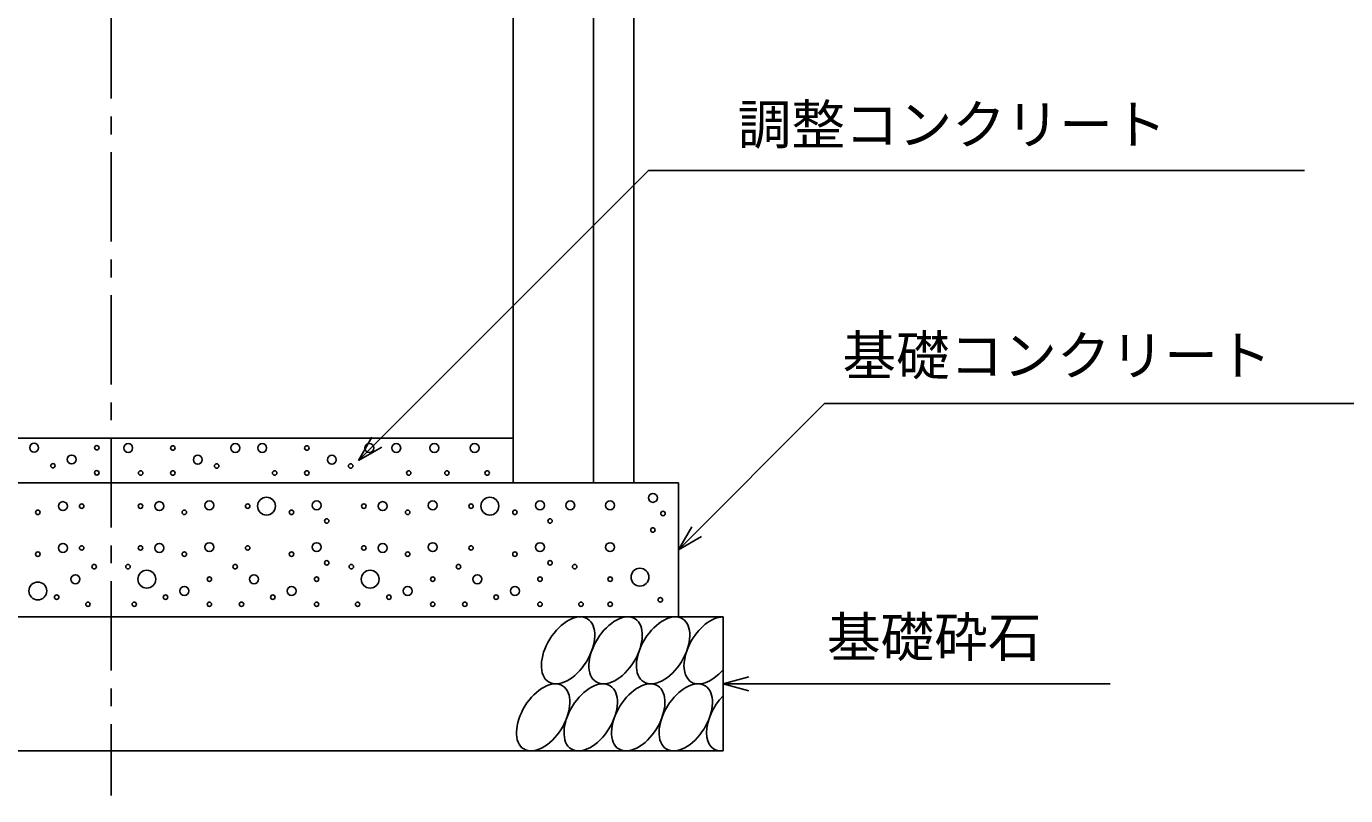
# Model space of a CAD drawing. Units: millimetres, scale not verified. Extents: x -16800 to 16800, y -5940 to 5940.
# Drawn here: x 8305 to 9782, y 1805 to 2666 of the extents above; entities that cross this region are included whole.
import ezdxf
from ezdxf.enums import TextEntityAlignment as Align

# ---------------------------------------------------------------- set-up
doc = ezdxf.new("R2010")
doc.units = ezdxf.units.MM
doc.header["$LTSCALE"] = 20
doc.linetypes.add('CHAIN1', pattern=[8, 5, -1, 1, -1])
for name, color, linetype, lineweight in [('0-0_DIM', 7, 'Continuous', 25), ('0-2_HATCH', 6, 'Continuous', 25), ('0-5_OUTLINE', 3, 'Continuous', 25)]:
    doc.layers.add(name, color=color, linetype=linetype, lineweight=lineweight)
doc.styles.add('ＭＳ ゴシック', font='')
doc.styles.get('ＭＳ ゴシック').set_extended_font_data('MS Gothic')

msp = doc.modelspace()

# ---------------------------------------------------------------- linework, layer by layer
at = {"layer": '0-0_DIM', "linetype": 'CHAIN1'}
msp.add_line((8400, 3324.66), (8400, 1804.66), dxfattribs=at)
at = {"layer": '0-0_DIM'}
for p, q in [((8676.92, 2179.66), (9001.38, 2504.13)), ((9001.38, 2504.13), (9735.74, 2504.13)), ((9198.65, 2243.32), (9035, 2079.66)), ((9198.65, 2243.32), (9845.53, 2243.32)), ((8676.92, 2179.66), (8691.92, 2205.64)), ((8676.92, 2179.66), (8702.9, 2194.66)), ((9035, 2079.66), (9050, 2105.64)), ((9035, 2079.66), (9050, 2105.64)), ((9035, 2079.66), (9060.98, 2094.66)), ((9035, 2079.66), (9060.98, 2094.66)), ((9085, 1929.66), (9113.98, 1937.43)), ((9085, 1929.66), (9518.31, 1929.66)), ((9085, 1929.66), (9113.98, 1921.9))]:
    msp.add_line(p, q, dxfattribs=at)
at = {"layer": '0-2_HATCH'}
for centre, radius in [((8313.88, 2193.97), 5), ((8355.93, 2180.84), 5), ((8383.97, 2193.97), 2.5), ((8419.13, 2193.69), 5), ((8469.04, 2193.69), 2.5), ((8497.08, 2180.56), 5), ((8539.13, 2193.69), 5), ((8569.13, 2193.69), 5), ((8619.04, 2193.69), 2.5), ((8647.08, 2180.56), 5), ((8689.13, 2193.69), 5), ((8719.13, 2193.69), 5), ((8761.87, 2193.69), 5), ((8806.87, 2193.69), 5), ((8334.9, 2173.84), 2.5), ((8518.11, 2173.56), 2.5), ((8668.11, 2173.56), 2.5), ((8383.97, 2165.96), 2.5), ((8433.15, 2165.68), 2.5), ((8469.04, 2165.68), 2.5), ((8583.15, 2165.68), 2.5), ((8619.04, 2165.68), 2.5), ((8733.15, 2165.68), 2.5), ((8775.89, 2165.68), 2.5), ((8820.89, 2165.68), 2.5), ((9006.46, 2137.88), 5), ((8346.04, 2128.64), 5), ((8367.07, 2128.64), 2.5), ((8432.93, 2128.64), 2.5), ((8453.96, 2128.64), 5), ((8510.03, 2129.52), 5), ((8552.93, 2128.64), 2.5), ((8573.96, 2128.64), 10), ((8630.03, 2129.52), 5), ((8682.93, 2128.64), 2.5), ((8703.96, 2128.64), 5), ((8760.03, 2129.52), 5), ((8802.93, 2128.64), 2.5), ((8823.96, 2128.64), 10), ((8880.03, 2129.52), 5), ((8913.9, 2129.52), 5), ((8958.55, 2129.52), 5), ((8318.01, 2121.64), 2.5), ((8481.99, 2121.64), 2.5), ((8601.99, 2121.64), 2.5), ((8641.37, 2111.95), 2.5), ((8731.99, 2121.64), 2.5), ((8851.99, 2121.64), 2.5), ((8891.37, 2111.95), 2.5), ((9017.8, 2120.31), 2.5), ((9006.46, 2101.98), 2.5), ((8346.04, 2081.84), 5), ((8367.07, 2081.84), 2.5), ((8432.93, 2081.84), 2.5), ((8453.96, 2081.84), 5), ((8510.03, 2082.72), 5), ((8552.93, 2081.84), 2.5), ((8630.03, 2082.72), 5), ((8682.93, 2081.84), 2.5), ((8703.96, 2081.84), 5), ((8760.03, 2082.72), 5), ((8802.93, 2081.84), 2.5), ((8880.03, 2082.72), 5), ((8958.55, 2082.72), 5), ((8318.01, 2074.84), 2.5), ((8481.99, 2074.84), 2.5), ((8601.99, 2074.84), 2.5), ((8641.37, 2065.15), 2.5), ((8731.99, 2074.84), 2.5), ((8851.99, 2074.84), 2.5), ((8891.37, 2065.15), 2.5), ((8381.09, 2060.83), 2.5), ((8418.91, 2060.83), 2.5), ((8439.94, 2046.82), 10), ((8538.91, 2060.83), 2.5), ((8668.91, 2060.83), 2.5), ((8689.94, 2046.82), 10), ((8788.91, 2060.83), 2.5), ((8918.91, 2060.83), 2.5), ((8991.95, 2049.13), 10), ((8318.01, 2033.69), 10), ((8360.06, 2046.82), 5), ((8481.99, 2033.69), 5), ((8510.03, 2046.82), 2.5), ((8559.94, 2046.82), 5), ((8601.99, 2033.69), 5), ((8630.03, 2046.82), 2.5), ((8731.99, 2033.69), 5), ((8760.03, 2046.82), 2.5), ((8809.94, 2046.82), 5), ((8851.99, 2033.69), 5), ((8880.03, 2046.82), 2.5), ((8958.55, 2046.82), 2.5), ((8339.03, 2026.69), 2.5), ((8460.97, 2026.69), 2.5), ((8580.97, 2026.69), 2.5), ((8710.97, 2026.69), 2.5), ((8830.97, 2026.69), 2.5), ((9014.83, 2023.79), 2.5), ((8374.08, 2018.81), 2.5), ((8425.92, 2018.81), 2.5), ((8510.03, 2018.81), 2.5), ((8545.92, 2018.81), 2.5), ((8630.03, 2018.81), 2.5), ((8675.92, 2018.81), 2.5), ((8760.03, 2018.81), 2.5), ((8795.92, 2018.81), 2.5), ((8880.03, 2018.81), 2.5), ((8925.92, 2018.81), 2.5), ((8958.55, 2018.81), 2.5)]:
    msp.add_circle(centre, radius, dxfattribs=at)
for centre in [(8911.51, 1967.14), (8964.72, 1967.14), (9017.93, 1967.14), (8883.63, 1892.15), (8936.84, 1892.15), (8990.04, 1892.15), (9043.25, 1892.15)]:
    msp.add_ellipse(centre, major_axis=(21.81, 35.31), ratio=0.5792, dxfattribs=at)
for centre, start_param, end_param in [((9071.14, 1967.14), 0.3357715, 4.4411806), ((9096.46, 1892.15), 1.2110787, 3.5658734)]:
    msp.add_ellipse(centre, major_axis=(21.81, 35.31), ratio=0.5792, start_param=start_param, end_param=end_param, dxfattribs=at)
at = {"layer": '0-5_OUTLINE'}
for p, q in [((8940, 3004.66), (8940, 2154.66)), ((8850, 2154.66), (8850, 2904.66)), ((7950, 2204.66), (8850, 2204.66)), ((7765, 2154.66), (9035, 2154.66)), ((8850, 2154.66), (8985, 2154.66)), ((9035, 2154.66), (9035, 2004.66)), ((7715, 2004.66), (9085, 2004.66)), ((9085, 2004.66), (9085, 1854.66)), ((7715, 1854.66), (9085, 1854.66))]:
    msp.add_line(p, q, dxfattribs=at)
msp.add_lwpolyline([(8983, 3241.66), (8985, 3241.66), (8985, 2154.66)], dxfattribs=at)

# ---------------------------------------------------------------- texts
at = {"layer": '0-0_DIM', "style": 'ＭＳ ゴシック'}
for s, p in [('調整コンクリート', (9101.38, 2520.55)), ('基礎コンクリート', (9218.65, 2262.05)), ('基礎砕石', (9201.32, 1946.83))]:
    msp.add_text(s, height=43.99, dxfattribs=at).set_placement(p, align=Align.BOTTOM_LEFT)

doc.saveas('drawing.dxf')
